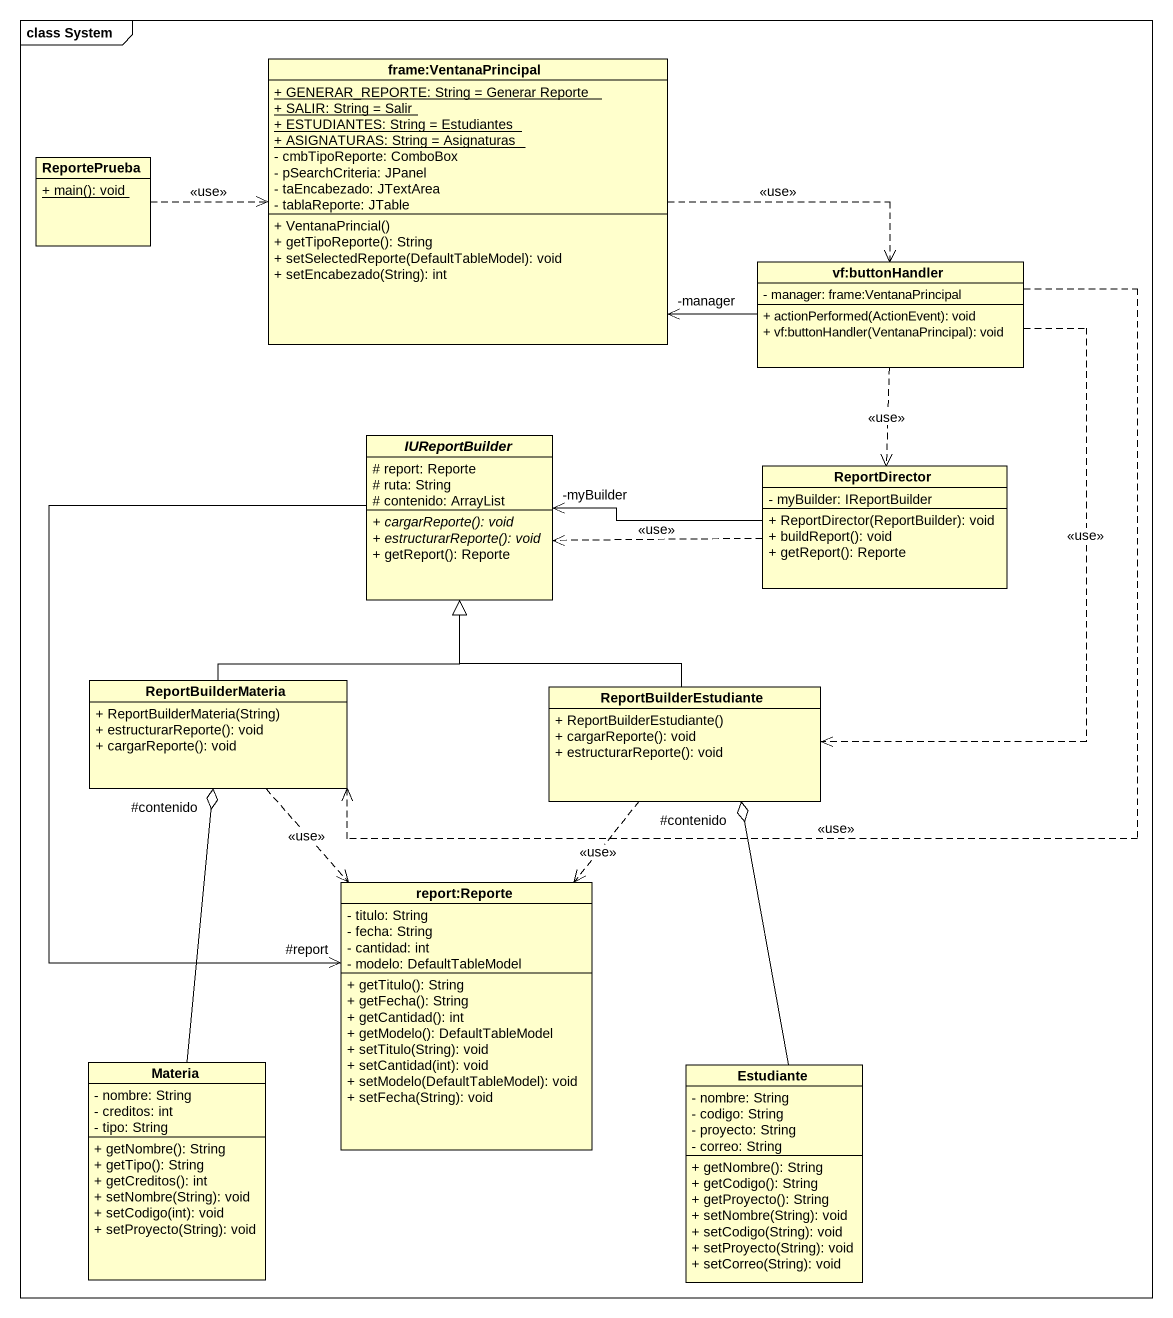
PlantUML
@startuml
mainframe class System
hide circle
hide empty members
skinparam classAttributeIconSize 0
class "frame:VentanaPrincipal" as frame_VentanaPrincipal {
  {static} + GENERAR_REPORTE: String = Generar Reporte
  {static} + SALIR: String = Salir
  {static} + ESTUDIANTES: String = Estudiantes
  {static} + ASIGNATURAS: String = Asignaturas
  - cmbTipoReporte: ComboBox
  - pSearchCriteria: JPanel
  - taEncabezado: JTextArea
  - tablaReporte: JTable
  + VentanaPrincial()
  + getTipoReporte(): String
  + setSelectedReporte(DefaultTableModel): void
  + setEncabezado(String): int
}
class ReportePrueba {
  {static} + main(): void
}
class "vf:buttonHandler" as vf_buttonHandler {
  - manager: frame:VentanaPrincipal
  + actionPerformed(ActionEvent): void
  + vf:buttonHandler(VentanaPrincipal): void
}
abstract class IUReportBuilder {
  # report: Reporte
  # ruta: String
  # contenido: ArrayList
  {abstract} + cargarReporte(): void
  {abstract} + estructurarReporte(): void
  + getReport(): Reporte
}
class ReportDirector {
  - myBuilder: IReportBuilder
  + ReportDirector(ReportBuilder): void
  + buildReport(): void
  + getReport(): Reporte
}
class ReportBuilderMateria {
  + ReportBuilderMateria(String)
  + estructurarReporte(): void
  + cargarReporte(): void
}
class ReportBuilderEstudiante {
  + ReportBuilderEstudiante()
  + cargarReporte(): void
  + estructurarReporte(): void
}
class "report:Reporte" as report_Reporte {
  - titulo: String
  - fecha: String
  - cantidad: int
  - modelo: DefaultTableModel
  + getTitulo(): String
  + getFecha(): String
  + getCantidad(): int
  + getModelo(): DefaultTableModel
  + setTitulo(String): void
  + setCantidad(int): void
  + setModelo(DefaultTableModel): void
  + setFecha(String): void
}
class Materia {
  - nombre: String
  - creditos: int
  - tipo: String
  + getNombre(): String
  + getTipo(): String
  + getCreditos(): int
  + setNombre(String): void
  + setCodigo(int): void
  + setProyecto(String): void
}
class Estudiante {
  - nombre: String
  - codigo: String
  - proyecto: String
  - correo: String
  + getNombre(): String
  + getCodigo(): String
  + getProyecto(): String
  + setNombre(String): void
  + setCodigo(String): void
  + setProyecto(String): void
  + setCorreo(String): void
}
frame_VentanaPrincipal .right.> vf_buttonHandler : <<use>>
ReportePrueba .right.> frame_VentanaPrincipal : <<use>>
vf_buttonHandler -left-> "-manager" frame_VentanaPrincipal
vf_buttonHandler ..> ReportDirector : <<use>>
vf_buttonHandler ..> ReportBuilderMateria : <<use>>
vf_buttonHandler ..> ReportBuilderEstudiante : <<use>>
IUReportBuilder --> "#report" report_Reporte
ReportDirector -left-> "-myBuilder" IUReportBuilder
ReportDirector .left.> IUReportBuilder : <<use>>
ReportBuilderMateria -up-|> IUReportBuilder
ReportBuilderMateria ..> report_Reporte : <<use>>
ReportBuilderEstudiante -up-|> IUReportBuilder
ReportBuilderEstudiante ..> report_Reporte : <<use>>
Materia -up-o "#contenido" ReportBuilderMateria
Estudiante -up-o "#contenido" ReportBuilderEstudiante
@enduml
